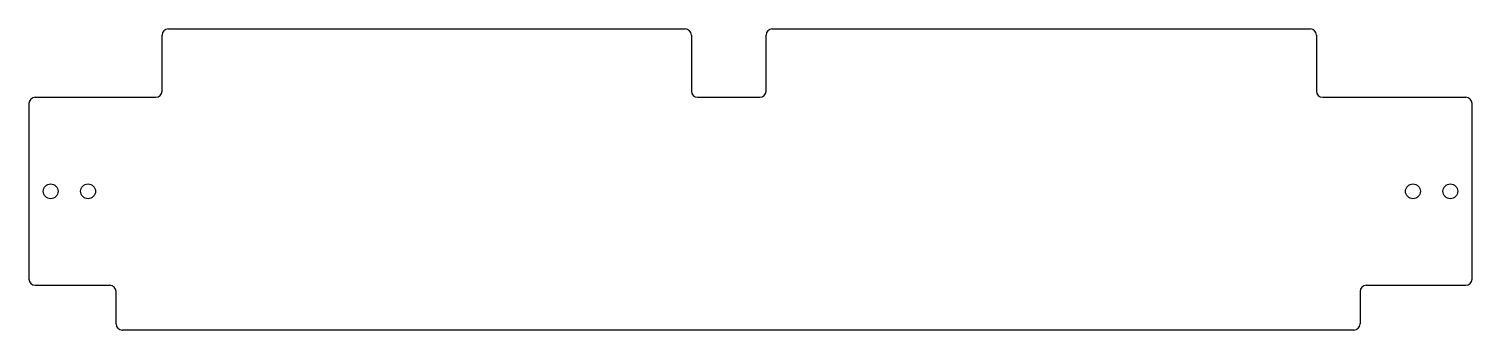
# Model space of a CAD drawing. Header units: millimetres. Extents: x -580 to 580, y -106 to 136.
import ezdxf

# ---------------------------------------------------------------- set-up
doc = ezdxf.new("R2010")
doc.units = ezdxf.units.MM

msp = doc.modelspace()

# ---------------------------------------------------------------- linework, layer by layer
at = {"color": 7, "linetype": 'Continuous', "lineweight": 25}
for p, q in [((-472.5, 86), (-472.5, 131)), ((-467.5, 136), (-52.5, 136)), ((-47.5, 131), (-47.5, 86)), ((12.5, 86), (12.5, 131)), ((17.5, 136), (449.5, 136)), ((454.5, 131), (454.5, 86)), ((-579.5, 76), (-579.5, -65)), ((-574.5, 81), (-477.5, 81)), ((-42.5, 81), (7.5, 81)), ((459.5, 81), (574.5, 81)), ((579.5, -65), (579.5, 76)), ((-574.5, -70), (-514.5, -70)), ((-509.5, -101), (-509.5, -75)), ((489.5, -75), (489.5, -101)), ((494.5, -70), (574.5, -70)), ((484.5, -106), (-504.5, -106))]:
    msp.add_line(p, q, dxfattribs=at)
for centre in [(-562, 5.5), (-532, 5.5), (532, 5.5), (562, 5.5)]:
    msp.add_circle(centre, 6, dxfattribs=at)
for centre, start, end in [((-467.5, 131), 90, 180), ((-52.5, 131), 0, 90), ((17.5, 131), 90, 180), ((449.5, 131), 0, 90), ((-477.5, 86), 270, 0), ((-42.5, 86), 180, 270), ((7.5, 86), 270, 0), ((459.5, 86), 180, 270), ((-574.5, 76), 90, 180), ((574.5, 76), 0, 90), ((-574.5, -65), 180, 270), ((574.5, -65), 270, 0), ((-514.5, -75), 0, 90), ((494.5, -75), 90, 180), ((-504.5, -101), 180, 270), ((484.5, -101), 270, 0)]:
    msp.add_arc(centre, 5, start, end, dxfattribs=at)

doc.saveas('drawing.dxf')
